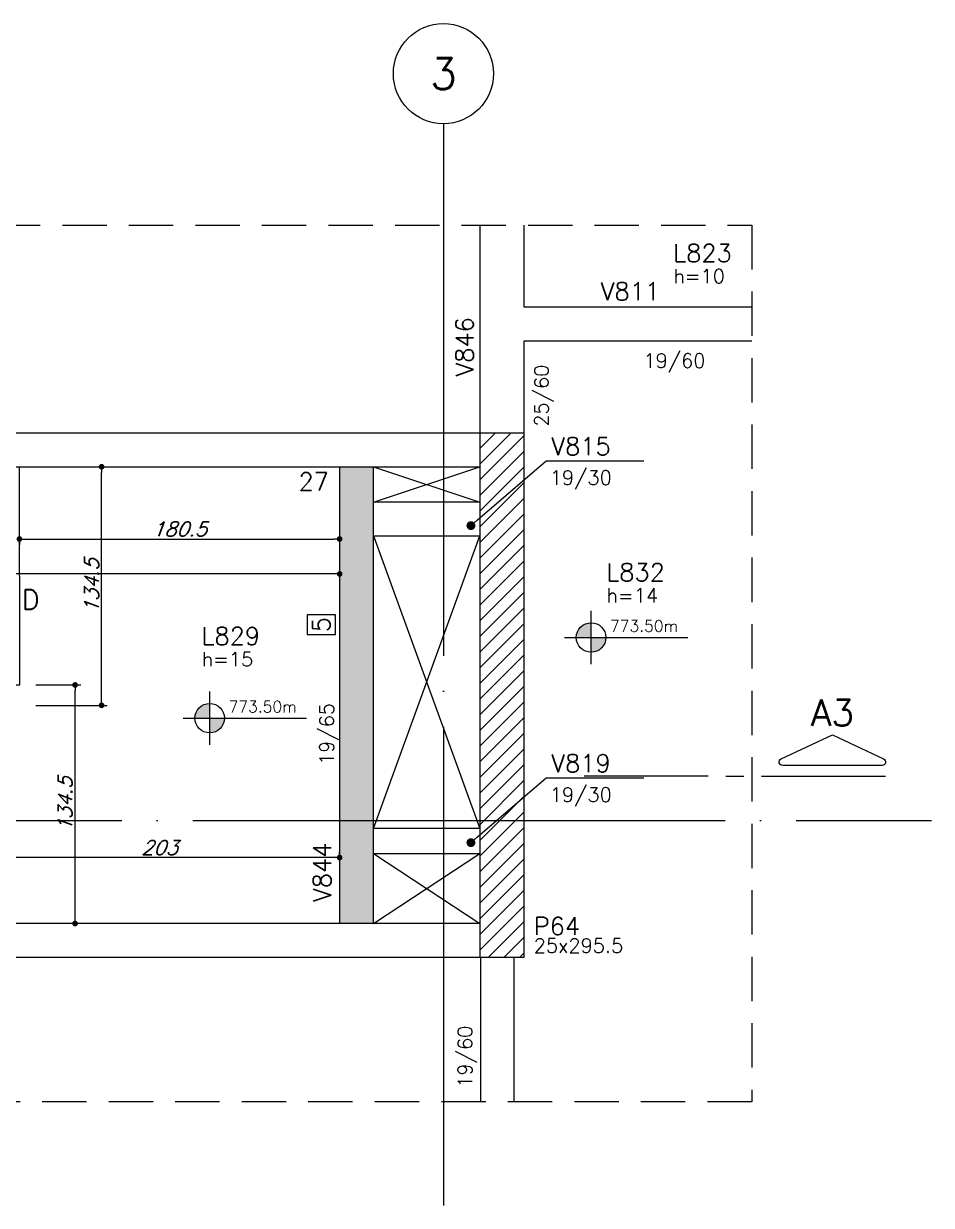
# Model space of a CAD drawing. Header units: millimetres. Extents: x 7530 to 14400, y -7174 to -2969.
# Drawn here: x 11372 to 11884, y -5878 to -5212 of the extents above; entities that cross this region are included whole.
import ezdxf
from ezdxf import colors
from ezdxf.entities.mleader import LeaderData, LeaderLine
from ezdxf.enums import TextEntityAlignment as Align
from ezdxf.math import Vec2, Vec3

# ---------------------------------------------------------------- set-up
doc = ezdxf.new("R2010")
doc.units = ezdxf.units.MM
doc.header["$LTSCALE"] = 50
doc.header["$PDMODE"] = 3
doc.linetypes.add('DASHED', pattern=[0.75, 0.5, -0.25])
doc.linetypes.add('EIXO', pattern=[6.8, 6, -0.4, 0, -0.4])
for name, color, linetype in [('F-AUX-RED', 1, 'Continuous'), ('F-CORTE-INDICAÇÃO', 4, 'Continuous'), ('F-COTAS', 106, 'Continuous'), ('F-EIXO', 12, 'EIXO'), ('F-ESC NUM', 2, 'Continuous'), ('F-LAJES', 3, 'Continuous'), ('F-LAJES-DIM', 2, 'Continuous'), ('F-LAJES-NOME', 4, 'Continuous'), ('F-NÍVEL-PLANTA', 2, 'Continuous'), ('F-PILARES-DIM', 172, 'Continuous'), ('F-PILARES-HACH', 174, 'Continuous'), ('F-PILARES-NOME', 170, 'Continuous'), ('F-PILARES-S', 170, 'Continuous'), ('F-TEXTO', 6, 'Continuous'), ('F-TEXTO-YELLOW', 2, 'Continuous'), ('F-VIGAS', 3, 'Continuous'), ('F-VIGAS-DIM', 2, 'Continuous'), ('F-VIGAS-NOME', 4, 'Continuous'), ('F-VÃO', 1, 'Continuous')]:
    doc.layers.add(name, color=color, linetype=linetype)
doc.layers.add('F-DESNIVEL-6', color=7, linetype='Continuous', true_color=0xffdebd)
doc.styles.add('5385-ARQ-PB-BAS-PLA-TER-TORRE-A-106-TXT$0$R60-75', font='romans.shx', dxfattribs={"height": 0.1125})
doc.styles.add('CP-TEXT-INCL', font='romans.shx', dxfattribs={"oblique": 20})
doc.styles.add('MCP', font='romans.shx')
doc.styles.add('ROMANS', font='romans.shx')
doc.styles.get("Standard").update_dxf_attribs({"font": 'romans.shx'})
doc.dimstyles.new('CP-COTAS-50', dxfattribs={"dimscale": 0.64, "dimtxt": 12.5, "dimasz": 5, "dimexe": 5, "dimexo": 5, "dimgap": 2.5, "dimtad": 1, "dimdec": 1, "dimdsep": 46, "dimtxsty": 'CP-TEXT-INCL', "dimblk1": 'DOT', "dimblk2": 'DOT', "dimsah": 1, "dimcen": 9, "dimclrd": 256, "dimclre": 256, "dimclrt": 256, "dimadec": 0, "dimazin": 0, "dimtfac": 1, "dimtdec": 1, "dimtmove": 2, "dimatfit": 3, "dimldrblk": 'DOT', "dimfxl": 5, "dimtolj": 1, "dimarcsym": 0})

# ---------------------------------------------------------------- blocks, each defined once
blk = doc.blocks.new('*U21')
at = {"layer": 'F-EIXO'}
blk.add_line((0, 0), (1096.49, 0), dxfattribs=at)
at = {"layer": 'F-EIXO', "color": 2, "linetype": 'Continuous'}
blk.add_circle((-28.21, 0), 28.21, dxfattribs=at)
at = {"layer": 'F-TEXTO', "style": 'ROMANS'}
blk.add_attdef('EIXO', text='', height=17.5, dxfattribs=at).set_placement((-28.21, 0), align=Align.MIDDLE_CENTER)
blk = doc.blocks.new('*U22')
at = {"layer": 'F-EIXO'}
blk.add_line((0, 0), (0, -609.8), dxfattribs=at)
at = {"layer": 'F-EIXO', "color": 2, "linetype": 'Continuous'}
blk.add_circle((0, 28.21), 28.21, dxfattribs=at)
at = {"layer": 'F-TEXTO', "style": 'ROMANS'}
blk.add_attdef('EIXO', text='', height=17.5, rotation=360, dxfattribs=at).set_placement((0, 28.21), align=Align.MIDDLE_CENTER)
blk = doc.blocks.new('*U7')
at = {"layer": 'F-CORTE-INDICAÇÃO'}
for p, q in [((-100, 0), (-170, 0)), ((-80, 0), (-90, 0)), ((-70, 0), (0, 0))]:
    blk.add_line(p, q, dxfattribs=at)
blk.add_lwpolyline([(-112, 6, 0.802585), (-111.15, 9.81), (-140, 23.26), (-168.85, 9.81, 0.802585), (-168, 6)], format="xyb", close=True, dxfattribs=at)
at = {"layer": 'F-CORTE-INDICAÇÃO', "style": 'ROMANS'}
blk.add_attdef('CORTE', text='', height=15, dxfattribs=at).set_placement((-140, 35.76), align=Align.MIDDLE_CENTER)
at = {"layer": 'F-CORTE-INDICAÇÃO', "color": 2, "style": 'ROMANS'}
blk.add_attdef('FOLHA', text='', height=12, dxfattribs=at).set_placement((-140, -10), align=Align.MIDDLE_CENTER)
blk = doc.blocks.new('_DOT')
at = {"color": 0, "linetype": 'ByBlock'}
blk.add_line((-0.5, 0), (-1, 0), dxfattribs=at)
at = {"color": 0, "linetype": 'ByBlock', "const_width": 0.5}
blk.add_lwpolyline([(-0.25, 0, 1), (0.25, 0, 1)], format="xyb", close=True, dxfattribs=at)
blk = doc.blocks.new('*U13')
at = {"layer": 'F-VIGAS-DIM', "color": 1}
blk.add_lwpolyline([(0, 0), (11, 0), (11, 16), (0, 16)], close=True, dxfattribs=at)
at = {"layer": 'F-VIGAS-DIM', "style": 'MCP'}
blk.add_attdef('DIM', text='', height=10, dxfattribs=at).set_placement((5.5, 8), align=Align.MIDDLE_CENTER)
blk = doc.blocks.new('*D97')
at = {"layer": 'DEFPOINTS', "color": 0, "transparency": 16777216}
for p in [(11369.82, -5497.78), (11550.32, -5502.62), (11550.32, -5502.62)]:
    blk.add_point(p, dxfattribs=at)
at = {"layer": 'F-COTAS', "lineweight": -2, "transparency": 16777216}
for p, q in [((11369.82, -5500.98), (11369.82, -5505.82)), ((11373.02, -5502.62), (11547.12, -5502.62))]:
    blk.add_line(p, q, dxfattribs=at)
at = {"layer": 'F-COTAS', "lineweight": -2, "transparency": 16777216, "xscale": 3.2, "yscale": 3.2, "zscale": 3.2, "rotation": 180}
blk.add_blockref('_DOT', (11369.82, -5502.62), dxfattribs=at)
at = {"layer": 'F-COTAS', "lineweight": -2, "transparency": 16777216, "xscale": 3.2, "yscale": 3.2, "zscale": 3.2}
blk.add_blockref('_DOT', (11550.32, -5502.62), dxfattribs=at)
at = {"layer": 'F-COTAS', "transparency": 16777216, "insert": (11460.07, -5497.02), "char_height": 8, "attachment_point": 5, "style": 'CP-TEXT-INCL'}
blk.add_mtext('\\A1;180.5', dxfattribs=at)
blk = doc.blocks.new('*D98')
at = {"layer": 'DEFPOINTS', "color": 0, "transparency": 16777216}
for p in [(10943.82, -5519.64), (10943.82, -5522.31), (11550.32, -5519.64)]:
    blk.add_point(p, dxfattribs=at)
at = {"layer": 'F-COTAS', "lineweight": -2, "transparency": 16777216}
for p, q in [((10943.82, -5522.84), (10943.82, -5525.51)), ((11547.12, -5522.31), (10947.02, -5522.31)), ((11550.32, -5522.84), (11550.32, -5525.51))]:
    blk.add_line(p, q, dxfattribs=at)
at = {"layer": 'F-COTAS', "lineweight": -2, "transparency": 16777216, "xscale": 3.2, "yscale": 3.2, "zscale": 3.2, "rotation": 180}
blk.add_blockref('_DOT', (10943.82, -5522.31), dxfattribs=at)
at = {"layer": 'F-COTAS', "lineweight": -2, "transparency": 16777216, "xscale": 3.2, "yscale": 3.2, "zscale": 3.2}
blk.add_blockref('_DOT', (11550.32, -5522.31), dxfattribs=at)
at = {"layer": 'F-COTAS', "transparency": 16777216, "insert": (11245.94, -5516.71), "char_height": 8, "attachment_point": 5, "style": 'CP-TEXT-INCL'}
blk.add_mtext('\\A1;606.5', dxfattribs=at)
blk = doc.blocks.new('*D99')
at = {"layer": 'DEFPOINTS', "color": 0, "transparency": 16777216}
for p in [(11347.32, -5682.22), (11347.32, -5686.29), (11550.32, -5686.29)]:
    blk.add_point(p, dxfattribs=at)
at = {"layer": 'F-COTAS', "lineweight": -2, "transparency": 16777216}
for p, q in [((11347.32, -5683.09), (11347.32, -5679.02)), ((11547.12, -5682.22), (11350.52, -5682.22)), ((11550.32, -5683.09), (11550.32, -5679.02))]:
    blk.add_line(p, q, dxfattribs=at)
at = {"layer": 'F-COTAS', "lineweight": -2, "transparency": 16777216, "xscale": 3.2, "yscale": 3.2, "zscale": 3.2, "rotation": 180}
blk.add_blockref('_DOT', (11347.32, -5682.22), dxfattribs=at)
at = {"layer": 'F-COTAS', "lineweight": -2, "transparency": 16777216, "xscale": 3.2, "yscale": 3.2, "zscale": 3.2}
blk.add_blockref('_DOT', (11550.32, -5682.22), dxfattribs=at)
at = {"layer": 'F-COTAS', "transparency": 16777216, "insert": (11448.82, -5676.62), "char_height": 8, "attachment_point": 5, "style": 'CP-TEXT-INCL'}
blk.add_mtext('\\A1;203', dxfattribs=at)
blk = doc.blocks.new('Nível - Planta')
at = {"layer": 'F-NÍVEL-PLANTA'}
h = blk.add_hatch(color=71, dxfattribs=at)
h.paths.add_polyline_path([(0, 0), (0, 0.26, 0.414214), (-0.26, 0)])
h.paths.add_polyline_path([(0.26, 0), (0, 0), (0, -0.26, 0.414214)])
for p, q in [((0, -0.469), (0, 0.469)), ((-0.469, 0), (1.704, 0))]:
    blk.add_line(p, q, dxfattribs=at)
blk.add_circle((0, 0), 0.26, dxfattribs=at)
at = {"layer": 'F-TEXTO', "color": 3, "style": 'MCP'}
blk.add_attdef('NÍVEL', (0.333, 0.102), '', height=0.2, dxfattribs=at)
blk = doc.blocks.new('*D111')
at = {"layer": 'DEFPOINTS', "color": 0, "transparency": 16777216}
for p in [(11375.82, -5584.9), (11401.2, -5584.9), (11408.78, -5719.4)]:
    blk.add_point(p, dxfattribs=at)
at = {"layer": 'F-COTAS', "lineweight": -2, "transparency": 16777216}
for p, q in [((11379.02, -5584.9), (11404.4, -5584.9)), ((11401.2, -5716.2), (11401.2, -5588.1)), ((11405.58, -5719.4), (11398, -5719.4))]:
    blk.add_line(p, q, dxfattribs=at)
at = {"layer": 'F-COTAS', "lineweight": -2, "transparency": 16777216, "xscale": 3.2, "yscale": 3.2, "zscale": 3.2}
for p, rotation in [((11401.2, -5584.9), 90), ((11401.2, -5719.4), 270)]:
    blk.add_blockref('_DOT', p, dxfattribs=dict(at, rotation=rotation))
at = {"layer": 'F-COTAS', "transparency": 16777216, "insert": (11395.6, -5652.15), "char_height": 8, "attachment_point": 5, "rotation": 90, "style": 'CP-TEXT-INCL'}
blk.add_mtext('\\A1;134.5', dxfattribs=at)
blk = doc.blocks.new('*D112')
at = {"layer": 'DEFPOINTS', "color": 0, "transparency": 16777216}
for p in [(11399.75, -5461.9), (11416.14, -5461.9), (11375.82, -5596.4)]:
    blk.add_point(p, dxfattribs=at)
at = {"layer": 'F-COTAS', "lineweight": -2, "transparency": 16777216}
for p, q in [((11402.95, -5461.9), (11419.34, -5461.9)), ((11416.14, -5593.2), (11416.14, -5465.1)), ((11379.02, -5596.4), (11419.34, -5596.4))]:
    blk.add_line(p, q, dxfattribs=at)
at = {"layer": 'F-COTAS', "lineweight": -2, "transparency": 16777216, "xscale": 3.2, "yscale": 3.2, "zscale": 3.2}
for p, rotation in [((11416.14, -5461.9), 90), ((11416.14, -5596.4), 270)]:
    blk.add_blockref('_DOT', p, dxfattribs=dict(at, rotation=rotation))
at = {"layer": 'F-COTAS', "transparency": 16777216, "insert": (11410.54, -5529.15), "char_height": 8, "attachment_point": 5, "rotation": 90, "style": 'CP-TEXT-INCL'}
blk.add_mtext('\\A1;134.5', dxfattribs=at)

msp = doc.modelspace()

# ---------------------------------------------------------------- hatches: boundary and pattern name
at = {"layer": 'F-DESNIVEL-6', "linetype": 'Continuous'}
h = msp.add_hatch(color=256, dxfattribs=at)
h.dxf.hatch_style = 1
h.paths.add_polyline_path([(11569.322, -5500.897), (11569.322, -5481.897), (11569.322, -5461.897), (11550.322, -5461.897), (11550.322, -5491.397), (11550.322, -5661.397), (11569.322, -5661.397)])
h = msp.add_hatch(color=256, dxfattribs=at)
h.dxf.hatch_style = 1
h.paths.add_polyline_path([(11569.322, -5679.897), (11569.322, -5665.897), (11569.322, -5661.397), (11550.322, -5661.397), (11550.322, -5672.897), (11550.322, -5719.397), (11569.322, -5719.397)])
at = {"layer": 'F-PILARES-HACH', "linetype": 'Continuous'}
h = msp.add_hatch(dxfattribs=at)
h.set_pattern_fill('ANSI31', color=256, scale=50, style=0)
h.set_pattern_definition([(45, (12868.322, -5865.3966), (-4.419417, 4.419417), [])])
h.paths.add_polyline_path([(11629.322, -5738.397), (11654.322, -5738.397), (11654.322, -5442.897), (11629.322, -5442.897)], flags=16)

# ---------------------------------------------------------------- linework, layer by layer
at = {"layer": 'F-AUX-RED', "color": 1, "linetype": 'DASHED'}
msp.add_lwpolyline([(10869.028, -5325.639), (11782.649, -5325.639), (11782.649, -5819.927), (10869.028, -5819.927)], close=True, dxfattribs=at)
at = {"layer": 'F-LAJES'}
msp.add_lwpolyline([(11347.322, -5719.397), (11347.322, -5584.897), (11369.959, -5584.897), (11369.822, -5461.897), (11550.322, -5461.897), (11550.322, -5719.397), (11338.322, -5719.397)], dxfattribs=at)
at = {"layer": 'F-PILARES-S', "linetype": 'Continuous'}
msp.add_lwpolyline([(11629.322, -5738.397), (11654.322, -5738.397), (11654.322, -5442.897), (11629.322, -5442.897), (11629.322, -5738.397)], dxfattribs=at)
at = {"layer": 'F-VIGAS'}
for points in [[(11629.322, -5325.639), (11629.322, -5381.397)], [(11654.322, -5371.897), (11654.322, -5325.639)], [(11782.649, -5371.897), (11654.322, -5371.897)], [(11629.322, -5381.397), (11629.322, -5442.897)], [(11654.322, -5390.897), (11782.649, -5390.897)], [(11654.322, -5442.897), (11654.322, -5390.897)], [(11559.822, -5442.897), (10943.822, -5442.897)], [(11629.322, -5442.897), (11559.822, -5442.897)], [(10943.822, -5461.897), (11569.322, -5461.897)], [(11550.322, -5461.897), (11550.322, -5491.397)], [(11569.322, -5461.897), (11629.322, -5461.897)], [(11569.322, -5481.897), (11569.322, -5461.897)], [(11629.322, -5481.897), (11569.322, -5481.897)], [(11569.322, -5500.897), (11569.322, -5481.897)], [(11550.322, -5491.397), (11550.322, -5672.897)], [(11569.322, -5665.897), (11569.322, -5500.897)], [(11569.322, -5500.897), (11629.322, -5500.897)], [(11629.322, -5665.897), (11569.322, -5665.897)], [(11569.322, -5679.897), (11569.322, -5665.897)], [(11550.322, -5672.897), (11550.322, -5719.397)], [(11569.322, -5719.397), (11569.322, -5679.897)], [(11569.322, -5679.897), (11629.322, -5679.897)], [(11569.322, -5719.397), (10943.822, -5719.397)], [(11629.322, -5719.397), (11569.322, -5719.397)], [(10943.822, -5738.397), (11559.822, -5738.397)], [(11559.822, -5738.397), (11629.322, -5738.397)], [(11629.722, -5738.397), (11629.722, -5819.927)], [(11648.722, -5819.927), (11648.722, -5738.397)]]:
    msp.add_lwpolyline(points, dxfattribs=at)
at = {"layer": 'F-VÃO'}
for p, q in [((11569.322, -5481.897), (11629.322, -5461.897)), ((11569.322, -5461.897), (11629.322, -5481.897)), ((11569.322, -5665.897), (11629.322, -5500.897)), ((11569.322, -5500.897), (11629.322, -5665.897)), ((11569.322, -5719.397), (11629.322, -5679.897)), ((11569.322, -5679.897), (11629.322, -5719.397))]:
    msp.add_line(p, q, dxfattribs=at)

# ---------------------------------------------------------------- block references
at = {"layer": 'F-CORTE-INDICAÇÃO', "linetype": 'Continuous'}
ref = msp.add_blockref('*U7', (11688.075, -5636.297), dxfattribs=dict(at, xscale=-1))
ref.add_attrib('CORTE', 'A3', dxfattribs={"height": 15, "style": 'ROMANS'}).set_placement((11828.075, -5600.533), align=Align.MIDDLE_CENTER)
at = {"layer": 'F-EIXO', "linetype": 'Continuous'}
for name, p, values in [('*U22', (11608.822, -5268.492), {'EIXO': '3'}), ('*U21', (10787.353, -5661.297), {'EIXO': 'TE'})]:
    msp.add_blockref(name, p, dxfattribs=at).add_auto_attribs(values)
at = {"layer": 'F-NÍVEL-PLANTA', "linetype": 'Continuous', "xscale": 32, "yscale": 32, "zscale": 32}
for p in [(11692.047, -5558.132), (11477.073, -5603.61)]:
    msp.add_blockref('Nível - Planta', p, dxfattribs=at).add_auto_attribs({'NÍVEL': '773.50m'})
at = {"layer": 'F-VIGAS-DIM', "linetype": 'Continuous', "rotation": 90}
msp.add_blockref('*U13', (11547.947, -5556.417), dxfattribs=at).add_auto_attribs({'DIM': '5'})

# ---------------------------------------------------------------- texts
at = {"layer": 'F-ESC NUM', "insert": (11544.274, -5475.221), "char_height": 10, "width": 122.75925, "attachment_point": 9, "style": '5385-ARQ-PB-BAS-PLA-TER-TORRE-A-106-TXT$0$R60-75'}
msp.add_mtext('27', dxfattribs=at)
at = {"layer": 'F-LAJES-DIM', "linetype": 'Continuous', "style": 'MCP'}
for s, p in [('h=10', (11738.37, -5358.411)), ('h=14', (11700.658, -5538.391)), ('h=15', (11472.49, -5574.336))]:
    msp.add_text(s, height=8, dxfattribs=at).set_placement(p)
at = {"layer": 'F-LAJES-NOME', "linetype": 'Continuous', "style": 'MCP'}
for s, p in [('L823', (11738.37, -5346.411)), ('L832', (11700.658, -5526.391)), ('L829', (11472.49, -5562.336))]:
    msp.add_text(s, height=10, dxfattribs=at).set_placement(p)
at = {"layer": 'F-PILARES-DIM', "linetype": 'Continuous', "style": 'MCP'}
msp.add_text('25x295.5', height=8, dxfattribs=at).set_placement((11659.733, -5735.837))
at = {"layer": 'F-PILARES-NOME', "linetype": 'Continuous', "style": 'MCP'}
msp.add_text('P64', height=10, dxfattribs=at).set_placement((11659.733, -5725.837))
at = {"layer": 'F-TEXTO-YELLOW', "insert": (11381.169, -5531.138), "char_height": 11.25, "width": 61.37962, "attachment_point": 3, "style": '5385-ARQ-PB-BAS-PLA-TER-TORRE-A-106-TXT$0$R60-75'}
msp.add_mtext('D', dxfattribs=at)
at = {"layer": 'F-VIGAS-DIM', "linetype": 'Continuous', "style": 'MCP'}
for s, p in [('19/60', (11721.521, -5406.062)), ('19/30', (11668.754, -5472.008)), ('19/30', (11668.754, -5650.747))]:
    msp.add_text(s, height=8, dxfattribs=at).set_placement(p)
for s, p in [('25/60', (11668.115, -5439.298)), ('19/65', (11547.028, -5630.016)), ('19/60', (11624.946, -5811.953))]:
    msp.add_text(s, height=8, rotation=90, dxfattribs=at).set_placement(p)
at = {"layer": 'F-VIGAS-NOME', "linetype": 'Continuous', "style": 'MCP'}
for s, p in [('V811', (11697.507, -5367.995)), ('V815', (11669.679, -5455.336)), ('V819', (11669.679, -5634.075))]:
    msp.add_text(s, height=10, dxfattribs=at).set_placement(p)
for s, p in [('V846', (11625.738, -5411.004)), ('V844', (11545.449, -5707.227))]:
    msp.add_text(s, height=10, rotation=90, dxfattribs=at).set_placement(p)

# ---------------------------------------------------------------- dimensions: what is measured, and where the dimension line sits
at = {"layer": 'F-COTAS'}
for base, p1, p2, picture, middle in [((11416.135, -5461.897), (11375.822, -5596.397), (11399.754, -5461.897), '*D112', (11410.535, -5529.147)), ((11401.196, -5584.897), (11408.781, -5719.397), (11375.822, -5584.897), '*D111', (11395.596, -5652.147))]:
    dim = msp.add_linear_dim(base=base, p1=p1, p2=p2, angle=90, dimstyle='CP-COTAS-50', dxfattribs=at)
    dim.commit()
    dim.dimension.update_dxf_attribs({"geometry": picture, "text_midpoint": middle})
dim = msp.add_linear_dim(base=(11550.322, -5502.623), p1=(11369.822, -5497.783), p2=(11550.322, -5502.623), dimstyle='CP-COTAS-50', dxfattribs=at)
dim.commit()
dim.dimension.update_dxf_attribs({"geometry": '*D97', "text_midpoint": (11460.072, -5497.023)})
dim = msp.add_linear_dim(base=(10943.822, -5522.313), p1=(11550.322, -5519.64), p2=(10943.822, -5519.64), dimstyle='CP-COTAS-50', dxfattribs=at)
dim.commit()
dim.dimension.update_dxf_attribs({"geometry": '*D98', "text_midpoint": (11245.941, -5516.713), "dimtype": 160})
dim = msp.add_linear_dim(base=(11347.322, -5682.217), p1=(11550.322, -5686.287), p2=(11347.322, -5686.287), dimstyle='CP-COTAS-50', override={"dimfxl": 2.5}, dxfattribs=at)
dim.commit()
dim.dimension.update_dxf_attribs({"geometry": '*D99', "text_midpoint": (11448.822, -5676.617)})

# ---------------------------------------------------------------- leaders
at = {"layer": 'F-AUX-RED', "linetype": 'Continuous'}
ml = msp.add_multileader_mtext('Standard', dxfattribs=at)
ml.set_content('', color=256)
ml.set_leader_properties()
ml.set_arrow_properties(name='DOT')
ml.build(insert=Vec2(0, 0))
ml.multileader.update_dxf_attribs({"text_right_attachment_type": 6, "text_top_attachment_type": 0, "text_bottom_attachment_type": 0, "dogleg_length": 0.36, "arrow_head_size": 5})
ctx = ml.context
ctx.base_point, ctx.char_height, ctx.arrow_head_size, ctx.landing_gap_size, ctx.plane_origin = Vec3(11721.691, -5458.609), 0.18, 5, 0.09, Vec3(11624.312, -5495.078)
ctx.right_attachment = 6
notes = []
notes.append((ctx, [(0, (1, 1, 0), (11666.651, -5458.609), (1, 0), 55.04, [(0, [(11624.312, -5495.078)], 256, [])])]))
ctx.mtext.insert, ctx.mtext.rotation, ctx.mtext.flow_direction = Vec3(11721.781, -5458.519), -3.1415927, 5
ml = msp.add_multileader_mtext('Standard', dxfattribs=at)
ml.set_content('', color=256)
ml.set_leader_properties()
ml.set_arrow_properties(name='DOT')
ml.build(insert=Vec2(0, 0))
ml.multileader.update_dxf_attribs({"text_right_attachment_type": 6, "text_top_attachment_type": 0, "text_bottom_attachment_type": 0, "dogleg_length": 0.36, "arrow_head_size": 5})
ctx = ml.context
ctx.base_point, ctx.char_height, ctx.arrow_head_size, ctx.landing_gap_size, ctx.plane_origin = Vec3(11721.691, -5637.348), 0.18, 5, 0.09, Vec3(11624.312, -5673.816)
ctx.right_attachment = 6
notes.append((ctx, [(0, (1, 1, 0), (11666.651, -5637.348), (1, 0), 55.04, [(0, [(11624.312, -5673.816)], 256, [])])]))
ctx.mtext.insert, ctx.mtext.rotation, ctx.mtext.flow_direction = Vec3(11721.781, -5637.258), -3.1415927, 5
for ctx, leaders in notes:
    for number, flags, end, landing, length, lines in leaders:
        leader = LeaderData()
        leader.index, (leader.has_last_leader_line, leader.has_dogleg_vector, leader.attachment_direction) = number, flags
        leader.last_leader_point, leader.dogleg_vector, leader.dogleg_length = Vec3(end), Vec3(landing), length
        for number, points, colour, breaks in lines:
            line = LeaderLine()
            line.index, line.vertices, line.color, line.breaks = number, Vec3.list(points), colors.encode_raw_color(colour), breaks
            leader.lines.append(line)
        ctx.leaders.append(leader)

doc.saveas('drawing.dxf')
